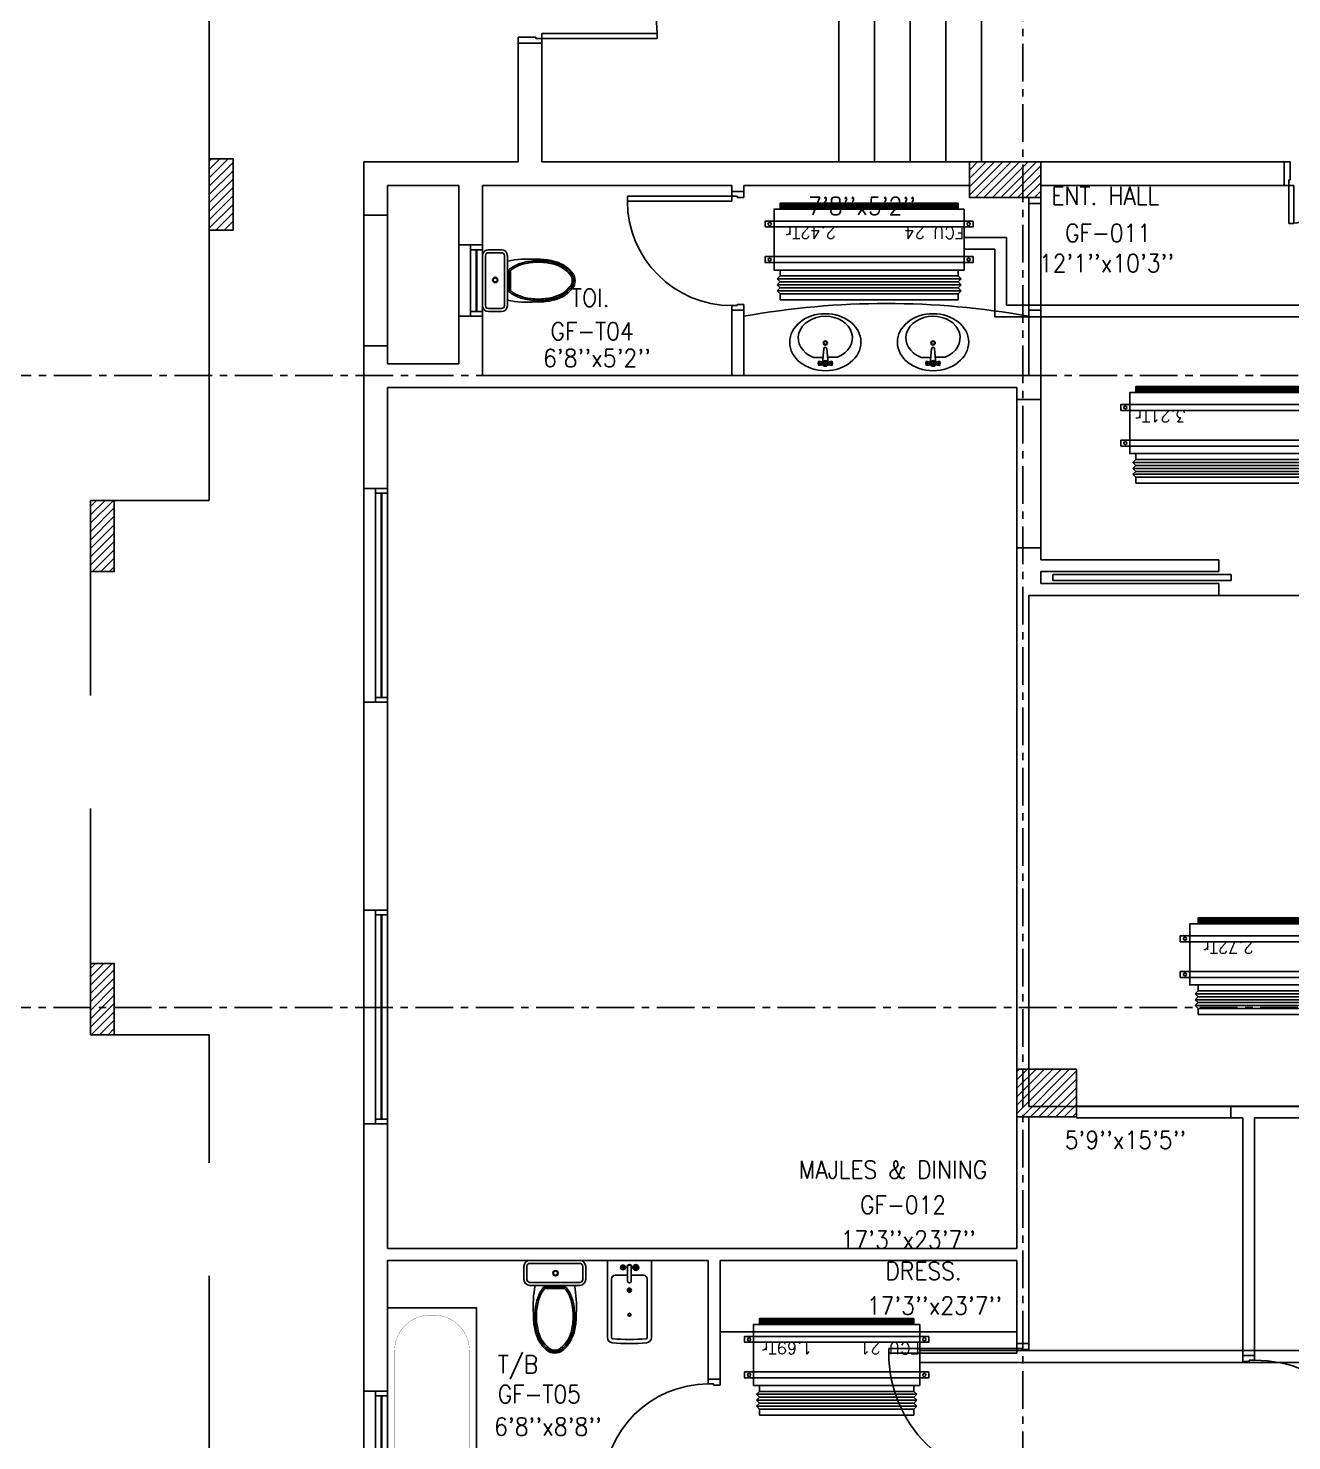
# Model space of a CAD drawing. Header units: millimetres. Extents: x -1288794 to 2153086, y -2701644 to -1428868.
# Drawn here: x 1503318 to 1513955, y -1504337 to -1492444 of the extents above; entities that cross this region are included whole.
import ezdxf

# ---------------------------------------------------------------- set-up
doc = ezdxf.new("R2010")
doc.units = ezdxf.units.MM
doc.header["$LTSCALE"] = 100
doc.linetypes.add('CENTER', pattern=[50.8, 31.75, -6.35, 6.35, -6.35])
doc.linetypes.add('DASHED2', pattern=[9.525, 6.35, -3.175])
for name, color, linetype in [('A-ANNO-TEXT', 8, 'Continuous'), ('A-DOOR', 4, 'Continuous'), ('A-FLOR-OVHD', 4, 'DASHED2'), ('A-FLOR-PFIX', 8, 'Continuous'), ('A-FLOR-SPCL', 8, 'Continuous'), ('A-GLAZ', 5, 'Continuous'), ('A-GRID', 253, 'CENTER'), ('A-WALL-FULL', 8, 'Continuous'), ('AC-CHR', 60, 'Continuous'), ('AC-CHS', 30, 'Continuous'), ('AC-SAD TEXT', 3, 'Continuous'), ('FCU-AC', 160, 'Continuous'), ('S-COL- HACT.', 9, 'Continuous'), ('S-COL.', 8, 'Continuous')]:
    doc.layers.add(name, color=color, linetype=linetype)
doc.styles.add('ROMAND', font='romand')
doc.styles.add('ROMANS', font='romans.shx', dxfattribs={"width": 0.8})
pattern_1 = [(45, (2628196.87, -1109556.65), (-35.355339, 35.355339), [])]
pattern_2 = [(45, (1748736.873, -1509993.415), (-35.355339, 35.355339), [])]

# ---------------------------------------------------------------- blocks, each defined once
blk = doc.blocks.new('D-200-DOUBLE')
for p, q in [((40, 200), (40, 1170)), ((40, 1170), (80, 1170)), ((80, 200), (80, 1170)), ((1920, 200), (1920, 1170)), ((1920, 1170), (1960, 1170)), ((1960, 200), (1960, 1170)), ((80, 200), (0, 200)), ((0, 200), (0, 0)), ((40, 200), (40, 148)), ((40, 148), (50, 148)), ((50, 148), (50, 0)), ((1920, 200), (1960, 200)), ((1950, 148), (1950, 0)), ((1960, 148), (1950, 148)), ((2000, 200), (1960, 200)), ((1960, 200), (1960, 148)), ((2000, 200), (2000, 0)), ((50, 0), (0, 0)), ((2000, 0), (1950, 0))]:
    blk.add_line(p, q)
at = {"linetype": 'Continuous'}
for centre, start, end in [((73, 242), 357.4314, 89.5378), ((1927, 242), 90.4622, 182.5686)]:
    blk.add_arc(centre, 928, start, end, dxfattribs=at)
blk = doc.blocks.new('BIDET-1')
for p, q in [((175, 0), (-175, 0)), ((-185, -10), (-185, -649)), ((-39, -59), (-69, -59)), ((-54, -44), (-54, -74)), ((-15, -54), (-15, -174)), ((15, -54), (15, -174)), ((39, -59), (69, -59)), ((54, -44), (54, -74)), ((185, -10), (185, -649)), ((-150, -155), (-150, -649)), ((-15, -125), (-120, -125)), ((0, -238), (0, -262)), ((120, -125), (15, -125)), ((150, -155), (150, -649)), ((12, -250), (-12, -250)), ((-9, -259), (9, -241)), ((-9, -241), (9, -259))]:
    blk.add_line(p, q)
for centre, radius in [((-54, -59), 25), ((-54, -59), 20), ((-54, -59), 15.2), ((-54, -59), 10.2), ((54, -59), 20), ((54, -59), 15.2), ((54, -59), 10.2), ((0, -250), 17.5), ((0, -250), 12.5), ((0, -457), 12.5), ((0, -457), 10)]:
    blk.add_circle(centre, radius)
for centre, radius, start, end in [((-175, -10), 10, 90, 180), ((175, -10), 10, 0, 90), ((0, -54), 20, 318.5904, 221.4096), ((0, -54), 15, 0, 180), ((-120, -155), 30, 90, 180), ((0, -174), 15, 180, 0), ((120, -155), 30, 0, 90), ((-140, -649), 45, 180, 265.2062), ((-140, -649), 10, 180, 265.2062), ((0, 1020), 1720, 265.2062, 274.7938), ((0, 1020), 1685, 265.2062, 274.7938), ((140, -649), 10, 274.7938, 0), ((140, -649), 45, 274.7938, 0)]:
    blk.add_arc(centre, radius, start, end)
blk = doc.blocks.new('D-120-R1')
for p, q in [((-80, 1180), (-40, 1180)), ((-80, 1180), (-80, 100)), ((-40, 1180), (-40, 55)), ((-1200, 100), (-1160, 100)), ((-1200, 100), (-1200, 0)), ((-1160, 100), (-1160, 55)), ((-1160, 55), (-1150, 55)), ((-1150, 55), (-1150, 0)), ((-80, 100), (0, 100)), ((-50, 55), (-40, 55)), ((-50, 55), (-50, 0)), ((-50, 0), (0, 0)), ((0, 100), (0, 0)), ((-1200, 0), (-1150, 0))]:
    blk.add_line(p, q)
at = {"linetype": 'Continuous'}
blk.add_arc((-80, 100), 1080, 90, 180, dxfattribs=at)
blk = doc.blocks.new('D-100-R1')
for p, q in [((-80, 980), (-80, 100)), ((-80, 980), (-40, 980)), ((-40, 980), (-40, 55)), ((-1000, 100), (-1000, 0)), ((-1000, 100), (-960, 100)), ((-960, 100), (-960, 55)), ((-960, 55), (-950, 55)), ((-950, 55), (-950, 0)), ((-80, 100), (0, 100)), ((-50, 55), (-50, 0)), ((-50, 55), (-40, 55)), ((-50, 0), (0, 0)), ((0, 100), (0, 0)), ((-1000, 0), (-950, 0))]:
    blk.add_line(p, q)
at = {"linetype": 'Continuous'}
blk.add_arc((-80, 100), 880, 90, 180, dxfattribs=at)
blk = doc.blocks.new('WC-1')
for p, q in [((-210, 0), (210, 0)), ((-260, -160), (-260, -50)), ((-235, -160), (-235, -50)), ((-210, -25), (210, -25)), ((235, -50), (235, -160)), ((260, -50), (260, -160)), ((210, -185), (-210, -185)), ((210, -210), (-210, -210)), ((91, -223), (-91, -223)), ((86, -235), (-86, -235))]:
    blk.add_line(p, q)
for radius in [22.1, 17.1]:
    blk.add_circle((-6, -107), radius)
for centre, radius, start, end in [((-210, -50), 50, 90, 180), ((-210, -50), 25, 90, 180), ((210, -50), 50, 360, 90), ((210, -50), 25, 360, 90), ((-210, -160), 50, 180, 270), ((-210, -160), 25, 180, 270), ((722, -383), 904, 168.9529, 184.0632), ((69, -365), 214, 138.4152, 149.8586), ((69, -365), 201, 139.9943, 149.8586), ((-69, -365), 201, 30.1414, 40.0057), ((-69, -365), 214, 30.1414, 41.5848), ((210, -160), 25, 270, 360), ((210, -160), 50, 270, 360), ((352, -470), 520, 166.4766, 180), ((352, -470), 507, 166.4766, 180), ((178, -428), 341, 149.8586, 166.4766), ((178, -428), 328, 149.8586, 166.4766), ((-178, -428), 328, 13.5234, 30.1414), ((-178, -428), 341, 13.5234, 30.1414), ((-352, -470), 507, 360, 13.5234), ((-352, -470), 520, 360, 13.5234), ((352, -470), 532, 177.5541, 180), ((352, -470), 532, 180, 193.5234), ((352, -470), 520, 180, 193.5234), ((352, -470), 507, 180, 193.5234), ((-352, -470), 507, 346.4766, 360), ((-352, -470), 520, 346.4766, 360), ((-352, -470), 532, 346.4766, 360), ((-352, -470), 532, 360, 2.4459), ((178, -512), 353, 193.5234, 210.1414), ((178, -512), 341, 193.5234, 210.1414), ((178, -512), 328, 193.5234, 210.1414), ((-178, -512), 328, 329.8586, 346.4766), ((-178, -512), 341, 329.8586, 346.4766), ((-178, -512), 353, 329.8586, 346.4766), ((69, -575), 226, 210.1414, 234.4972), ((69, -575), 214, 210.1414, 234.4972), ((69, -575), 201, 210.1414, 234.4972), ((-69, -575), 201, 305.5028, 329.8586), ((-69, -575), 214, 305.5028, 329.8586), ((-69, -575), 226, 305.5028, 329.8586), ((0, -672), 108, 234.4972, 270), ((0, -672), 95.9, 234.4972, 270), ((0, -672), 83.4, 234.4972, 270), ((0, -672), 83.4, 270, 305.5028), ((0, -672), 95.9, 270, 305.5028), ((0, -672), 108, 270, 305.5028)]:
    blk.add_arc(centre, radius, start, end)
at = {"linetype": 'Continuous', "ltscale": 50}
blk.add_arc((-722, -383), 904, 355.9368, 11.0471, dxfattribs=at)
blk = doc.blocks.new('BT-2')
blk.add_lwpolyline([(0, 750), (1700, 750), (1700, 0), (0, 0)], close=True)
at = {"const_width": 2}
blk.add_lwpolyline([(60, 690), (1340, 690, -0.414214), (1640, 390), (1640, 360, -0.414214), (1340, 60), (60, 60)], format="xyb", close=True, dxfattribs=at)
blk.add_circle((125, 375), 31.9)
blk = doc.blocks.new('W-60')
for p, q in [((600, 100), (0, 100)), ((600, 0), (0, 0)), ((40, 0), (40, 100)), ((560, 100), (560, 0))]:
    blk.add_line(p, q)
at = {"linetype": 'Continuous'}
for p, q in [((560, 53), (40, 53)), ((560, 47), (40, 47))]:
    blk.add_line(p, q, dxfattribs=at)
blk = doc.blocks.new('W-180')
for p, q in [((1800, 100), (0, 100)), ((1800, 0), (0, 0)), ((40, 0), (40, 100)), ((1760, 100), (1760, 0))]:
    blk.add_line(p, q)
at = {"linetype": 'Continuous'}
for p, q in [((1760, 53), (40, 53)), ((1760, 47), (40, 47))]:
    blk.add_line(p, q, dxfattribs=at)
blk = doc.blocks.new('D-130-R')
for p, q in [((1220, 200), (1220, 1100)), ((1220, 1100), (1260, 1100)), ((1260, 200), (1260, 1100)), ((80, 520), (40, 520)), ((40, 200), (40, 520)), ((80, 200), (80, 520)), ((0, 0), (0, 200)), ((80, 200), (0, 200)), ((40, 150), (40, 200)), ((50, 150), (40, 150)), ((50, 0), (50, 150)), ((1300, 200), (1220, 200)), ((1260, 150), (1250, 150)), ((1250, 0), (1250, 150)), ((1260, 150), (1260, 200)), ((1300, 0), (1300, 200)), ((50, 0), (0, 0)), ((1300, 0), (1250, 0))]:
    blk.add_line(p, q)
for centre, radius, start, end in [((1260, 200), 900, 92.5473, 180), ((40, 200), 320, 0, 82.8192)]:
    blk.add_arc(centre, radius, start, end)
blk = doc.blocks.new('LAV-2')
for p, q in [((-21, 393), (-55, 399)), ((-21, 369), (-55, 363)), ((-24, 385), (-49, 381)), ((-24, 377), (-49, 381)), ((-25, 381), (-13, 258)), ((-19, 381), (17, 381)), ((-1, 363), (-1, 399)), ((23, 381), (11, 257)), ((53, 399), (20, 393)), ((53, 363), (20, 369)), ((47, 381), (23, 385)), ((47, 381), (23, 376)), ((-102, 330), (-23, 330)), ((21, 329), (101, 329))]:
    blk.add_line(p, q)
for centre, radius in [((-1, 381), 24), ((-1, 381), 18), ((-1, 209), 18), ((-1, 209), 13.2)]:
    blk.add_circle(centre, radius)
blk.add_arc((-1, 257), 12, 179.8053, 359.8053)
for centre, major_axis, ratio in [((-1, 202), (-300, 1), 0.8), ((53, 381), (0.1, 18), 0.333333)]:
    blk.add_ellipse(centre, major_axis=major_axis, ratio=ratio)
at = {"extrusion": (0, 0, -1)}
blk.add_ellipse((-55, 381), major_axis=(0.1, 18), ratio=0.333333, dxfattribs=at)
blk.add_ellipse((-1, 166), major_axis=(-228, 1), ratio=0.8, start_param=5.174, end_param=10.533963)
for points, knots in [([(-55, 365), (-55, 366), (-55, 366), (-55, 366), (-55, 366), (-56, 367), (-56, 368), (-57, 370), (-57, 371), (-58, 374), (-58, 375), (-58, 379), (-58, 381), (-58, 386), (-58, 388), (-57, 392), (-57, 393), (-56, 394), (-56, 395), (-55, 396), (-55, 396), (-55, 396), (-55, 397), (-55, 397)], [3.378318, 3.378318, 3.378318, 3.378318, 3.519844, 3.519844, 3.66137, 3.66137, 3.925951, 3.925951, 4.190531, 4.190531, 4.455112, 4.455112, 4.86737, 4.86737, 5.279628, 5.279628, 5.565785, 5.565785, 5.785568, 5.785568, 5.957, 5.957, 6.04646, 6.04646, 6.04646, 6.04646]), ([(-55, 397), (-55, 397), (-54, 396), (-54, 396), (-54, 396), (-53, 395), (-53, 394), (-52, 392), (-52, 391), (-52, 388), (-51, 387), (-51, 383), (-51, 381), (-51, 376), (-52, 374), (-52, 370), (-53, 369), (-53, 368), (-54, 367), (-54, 366), (-54, 366), (-55, 366), (-55, 365), (-55, 365)], [0.236726, 0.236726, 0.236726, 0.236726, 0.378252, 0.378252, 0.519778, 0.519778, 0.784358, 0.784358, 1.048939, 1.048939, 1.313519, 1.313519, 1.725777, 1.725777, 2.138035, 2.138035, 2.424192, 2.424192, 2.643976, 2.643976, 2.815407, 2.815407, 2.904867, 2.904867, 2.904867, 2.904867]), ([(53, 396), (53, 396), (53, 396), (53, 396), (53, 395), (52, 394), (52, 394), (51, 392), (51, 390), (50, 388), (50, 386), (50, 383), (50, 380), (50, 376), (50, 373), (51, 370), (51, 369), (52, 367), (52, 367), (53, 366), (53, 365), (53, 365), (53, 365), (53, 365)], [0.236726, 0.236726, 0.236726, 0.236726, 0.378252, 0.378252, 0.519778, 0.519778, 0.784358, 0.784358, 1.048939, 1.048939, 1.313519, 1.313519, 1.725777, 1.725777, 2.138035, 2.138035, 2.424192, 2.424192, 2.643976, 2.643976, 2.815407, 2.815407, 2.904867, 2.904867, 2.904867, 2.904867]), ([(53, 365), (53, 365), (53, 365), (54, 366), (54, 366), (55, 367), (55, 368), (56, 370), (56, 371), (56, 373), (57, 375), (57, 379), (57, 381), (57, 386), (56, 388), (56, 391), (55, 392), (55, 394), (54, 395), (54, 396), (54, 396), (54, 396), (53, 396), (53, 396)], [3.378318, 3.378318, 3.378318, 3.378318, 3.519844, 3.519844, 3.66137, 3.66137, 3.925951, 3.925951, 4.190531, 4.190531, 4.455112, 4.455112, 4.86737, 4.86737, 5.279628, 5.279628, 5.565785, 5.565785, 5.785568, 5.785568, 5.957, 5.957, 6.04646, 6.04646, 6.04646, 6.04646])]:
    blk.add_open_spline(points, degree=3, knots=knots)
blk = doc.blocks.new('fcu 3.5 tr')
at = {"layer": 'FCU-AC'}
h = blk.add_hatch(dxfattribs=at)
h.set_pattern_fill('NET', color=3)
h.paths.add_polyline_path([(100970, -1580238), (99070, -1580238), (99070, -1580288), (100970, -1580288)])
at = {"layer": 'FCU-AC', "color": 1}
for p, q in [((100970, -1579475), (99070, -1579475)), ((99070, -1579475), (99070, -1579525)), ((100970, -1579525), (100970, -1579475)), ((99070, -1579525), (100970, -1579525)), ((100970, -1579675), (99070, -1579675)), ((99070, -1579675), (99070, -1579725)), ((99070, -1579725), (100970, -1579725)), ((100970, -1579725), (100970, -1579675))]:
    blk.add_line(p, q, dxfattribs=at)
at = {"layer": 'FCU-AC'}
for p, q in [((99045, -1579550), (99070, -1579525)), ((100995, -1579550), (99045, -1579550)), ((99045, -1579550), (99070, -1579575)), ((99045, -1579600), (99070, -1579575)), ((100995, -1579600), (99045, -1579600)), ((99045, -1579600), (99070, -1579625)), ((100970, -1579525), (99070, -1579525)), ((100970, -1579575), (99070, -1579575)), ((100970, -1579575), (99070, -1579575)), ((100995, -1579550), (100970, -1579525)), ((100995, -1579550), (100970, -1579575)), ((100995, -1579600), (100970, -1579575)), ((100995, -1579600), (100970, -1579625)), ((99045, -1579650), (99070, -1579625)), ((100995, -1579650), (99045, -1579650)), ((99045, -1579650), (99070, -1579675)), ((100970, -1579625), (99070, -1579625)), ((100970, -1579625), (99070, -1579625)), ((100995, -1579650), (100970, -1579625)), ((100995, -1579650), (100970, -1579675))]:
    blk.add_line(p, q, dxfattribs=at)
blk.add_lwpolyline([(99020, -1580238), (101020, -1580238), (101020, -1579725), (99020, -1579725)], close=True, dxfattribs=at)
at = {"layer": 'FCU-AC', "color": 6}
for points in [[(98945, -1579838), (101095, -1579838), (101095, -1579788), (98945, -1579788)], [(98945, -1580138), (101095, -1580138), (101095, -1580088), (98945, -1580088)]]:
    blk.add_lwpolyline(points, close=True, dxfattribs=at)
at = {"layer": 'FCU-AC', "color": 3}
blk.add_lwpolyline([(99070, -1580288), (100970, -1580288), (100970, -1580238), (99070, -1580238)], close=True, dxfattribs=at)
at = {"layer": 'FCU-AC', "color": 6}
for centre in [(98982, -1579813), (101057, -1579813), (98982, -1580113), (101057, -1580113)]:
    blk.add_circle(centre, 12.5, dxfattribs=at)
blk = doc.blocks.new('fcu 2 tr')
h = blk.add_hatch()
h.set_pattern_fill('NET', color=3)
h.paths.add_polyline_path([(80954, -1588493), (79654, -1588493), (79654, -1588543), (80954, -1588543)])
at = {"layer": 'FCU-AC'}
for p, q in [((79654, -1587780), (79629, -1587805)), ((80979, -1587805), (79629, -1587805)), ((79654, -1587830), (79629, -1587805)), ((80954, -1587780), (79654, -1587780)), ((80954, -1587780), (80979, -1587805)), ((80954, -1587830), (80979, -1587805)), ((79654, -1587830), (79629, -1587855)), ((80979, -1587855), (79629, -1587855)), ((79654, -1587880), (79629, -1587855)), ((79654, -1587880), (79629, -1587905)), ((80979, -1587905), (79629, -1587905)), ((79654, -1587930), (79629, -1587905)), ((80954, -1587830), (79654, -1587830)), ((80954, -1587830), (79654, -1587830)), ((80954, -1587880), (79654, -1587880)), ((80954, -1587880), (79654, -1587880)), ((80954, -1587830), (80979, -1587855)), ((80954, -1587880), (80979, -1587855)), ((80954, -1587880), (80979, -1587905)), ((80954, -1587930), (80979, -1587905))]:
    blk.add_line(p, q, dxfattribs=at)
at = {"layer": 'FCU-AC', "color": 1}
for p, q in [((80954, -1587730), (79654, -1587730)), ((79654, -1587730), (79654, -1587780)), ((79654, -1587780), (80954, -1587780)), ((80954, -1587780), (80954, -1587730)), ((80954, -1587930), (79654, -1587930)), ((79654, -1587930), (79654, -1587980)), ((80954, -1587980), (80954, -1587930)), ((79654, -1587980), (80954, -1587980))]:
    blk.add_line(p, q, dxfattribs=at)
at = {"layer": 'FCU-AC', "color": 6}
for points in [[(79529, -1588093), (81079, -1588093), (81079, -1588043), (79529, -1588043)], [(79529, -1588393), (81079, -1588393), (81079, -1588343), (79529, -1588343)]]:
    blk.add_lwpolyline(points, close=True, dxfattribs=at)
at = {"layer": 'FCU-AC'}
blk.add_lwpolyline([(79604, -1588493), (81004, -1588493), (81004, -1587980), (79604, -1587980)], close=True, dxfattribs=at)
at = {"layer": 'FCU-AC', "color": 3}
blk.add_lwpolyline([(79654, -1588543), (80954, -1588543), (80954, -1588493), (79654, -1588493)], close=True, dxfattribs=at)
at = {"layer": 'FCU-AC', "color": 6}
for centre in [(79566, -1588068), (81041, -1588068), (79566, -1588368), (81041, -1588368)]:
    blk.add_circle(centre, 12.5, dxfattribs=at)
blk = doc.blocks.new('fcu 3 tr')
h = blk.add_hatch()
h.set_pattern_fill('NET', color=3)
h.paths.add_polyline_path([(86304, -1585367), (84654, -1585367), (84654, -1585417), (86304, -1585417)])
at = {"layer": 'FCU-AC', "color": 1}
for p, q in [((86304, -1584604), (84654, -1584604)), ((84654, -1584604), (84654, -1584654)), ((86304, -1584654), (86304, -1584604)), ((84654, -1584654), (86304, -1584654)), ((86304, -1584804), (84654, -1584804)), ((84654, -1584804), (84654, -1584854)), ((86304, -1584854), (86304, -1584804)), ((84654, -1584854), (86304, -1584854))]:
    blk.add_line(p, q, dxfattribs=at)
at = {"layer": 'FCU-AC'}
for p, q in [((84654, -1584654), (84629, -1584679)), ((86329, -1584679), (84629, -1584679)), ((84654, -1584704), (84629, -1584679)), ((84654, -1584704), (84629, -1584729)), ((86329, -1584729), (84629, -1584729)), ((84654, -1584754), (84629, -1584729)), ((86304, -1584654), (84654, -1584654)), ((86304, -1584704), (84654, -1584704)), ((86304, -1584704), (84654, -1584704)), ((86304, -1584654), (86329, -1584679)), ((86304, -1584704), (86329, -1584679)), ((86304, -1584704), (86329, -1584729)), ((86304, -1584754), (86329, -1584729)), ((84654, -1584754), (84629, -1584779)), ((86329, -1584779), (84629, -1584779)), ((84654, -1584804), (84629, -1584779)), ((86304, -1584754), (84654, -1584754)), ((86304, -1584754), (84654, -1584754)), ((86304, -1584754), (86329, -1584779)), ((86304, -1584804), (86329, -1584779))]:
    blk.add_line(p, q, dxfattribs=at)
at = {"layer": 'FCU-AC', "color": 6}
for points in [[(84504, -1584967), (86454, -1584967), (86454, -1584917), (84504, -1584917)], [(84504, -1585267), (86454, -1585267), (86454, -1585217), (84504, -1585217)]]:
    blk.add_lwpolyline(points, close=True, dxfattribs=at)
at = {"layer": 'FCU-AC'}
blk.add_lwpolyline([(84584, -1585367), (86374, -1585367), (86374, -1584854), (84584, -1584854)], close=True, dxfattribs=at)
at = {"layer": 'FCU-AC', "color": 3}
blk.add_lwpolyline([(84654, -1585417), (86304, -1585417), (86304, -1585367), (84654, -1585367)], close=True, dxfattribs=at)
at = {"layer": 'FCU-AC', "color": 6}
for centre in [(84544, -1584942), (86414, -1584942), (84544, -1585242), (86414, -1585242)]:
    blk.add_circle(centre, 12.5, dxfattribs=at)
blk = doc.blocks.new('fcu 2.5 tr')
h = blk.add_hatch()
h.set_pattern_fill('NET', color=3)
h.paths.add_polyline_path([(83172, -1587743), (81672, -1587743), (81672, -1587793), (83172, -1587793)])
at = {"layer": 'FCU-AC', "color": 1}
for p, q in [((83172, -1586980), (81672, -1586980)), ((81672, -1586980), (81672, -1587030)), ((83172, -1587030), (83172, -1586980)), ((81672, -1587030), (83172, -1587030)), ((83172, -1587180), (81672, -1587180)), ((81672, -1587180), (81672, -1587230)), ((81672, -1587230), (83172, -1587230)), ((83172, -1587230), (83172, -1587180))]:
    blk.add_line(p, q, dxfattribs=at)
at = {"layer": 'FCU-AC'}
for p, q in [((81672, -1587030), (81647, -1587055)), ((83197, -1587055), (81647, -1587055)), ((81672, -1587080), (81647, -1587055)), ((81672, -1587080), (81647, -1587105)), ((83197, -1587105), (81647, -1587105)), ((81672, -1587130), (81647, -1587105)), ((83172, -1587030), (81672, -1587030)), ((83172, -1587080), (81672, -1587080)), ((83172, -1587080), (81672, -1587080)), ((83197, -1587055), (83172, -1587030)), ((83197, -1587055), (83172, -1587080)), ((83197, -1587105), (83172, -1587080)), ((83197, -1587105), (83172, -1587130)), ((81672, -1587130), (81647, -1587155)), ((83197, -1587155), (81647, -1587155)), ((81672, -1587180), (81647, -1587155)), ((83172, -1587130), (81672, -1587130)), ((83172, -1587130), (81672, -1587130)), ((83197, -1587155), (83172, -1587130)), ((83197, -1587155), (83172, -1587180))]:
    blk.add_line(p, q, dxfattribs=at)
blk.add_lwpolyline([(81622, -1587743), (83222, -1587743), (83222, -1587230), (81622, -1587230)], close=True, dxfattribs=at)
at = {"layer": 'FCU-AC', "color": 6}
for points in [[(81547, -1587343), (83297, -1587343), (83297, -1587293), (81547, -1587293)], [(81547, -1587643), (83297, -1587643), (83297, -1587593), (81547, -1587593)]]:
    blk.add_lwpolyline(points, close=True, dxfattribs=at)
at = {"layer": 'FCU-AC', "color": 3}
blk.add_lwpolyline([(81672, -1587793), (83172, -1587793), (83172, -1587743), (81672, -1587743)], close=True, dxfattribs=at)
at = {"layer": 'FCU-AC', "color": 6}
for centre in [(81584, -1587318), (83259, -1587318), (81584, -1587618), (83259, -1587618)]:
    blk.add_circle(centre, 12.5, dxfattribs=at)

msp = doc.modelspace()

# ---------------------------------------------------------------- hatches: boundary and pattern name
at = {"layer": 'S-COL- HACT.', "linetype": 'Continuous', "ltscale": 3}
h = msp.add_hatch(dxfattribs=at)
h.set_pattern_fill('ANSI31', color=256, scale=400, style=0)
h.set_pattern_definition(pattern_1)
h.paths.add_polyline_path([(1504841.7, -1493543.6), (1504841.7, -1494143.6), (1505041.7, -1494143.6), (1505041.7, -1493543.6)])
h = msp.add_hatch(dxfattribs=at)
h.set_pattern_fill('ANSI31', color=256, scale=400, style=0)
h.set_pattern_definition(pattern_2)
h.paths.add_polyline_path([(1511841.7, -1493568.6), (1511241.7, -1493568.6), (1511241.7, -1493868.6), (1511841.7, -1493868.6)])
h = msp.add_hatch(dxfattribs=at)
h.set_pattern_fill('ANSI31', color=256, scale=400, style=0)
h.set_pattern_definition(pattern_1)
h.paths.add_polyline_path([(1503841.7, -1496418.6), (1503841.7, -1497018.6), (1504041.7, -1497018.6), (1504041.7, -1496418.6)])
h = msp.add_hatch(dxfattribs=at)
h.set_pattern_fill('ANSI31', color=256, scale=400, style=0)
h.set_pattern_definition(pattern_1)
h.paths.add_polyline_path([(1503841.7, -1500918.6), (1503841.7, -1500318.6), (1504041.7, -1500318.6), (1504041.7, -1500918.6)])
h = msp.add_hatch(dxfattribs=at)
h.set_pattern_fill('ANSI31', color=256, scale=400, style=0)
h.set_pattern_definition(pattern_2)
h.paths.add_polyline_path([(1512141.7, -1501208.6), (1511641.7, -1501208.6), (1511641.7, -1501608.6), (1512141.7, -1501608.6)])

# ---------------------------------------------------------------- linework, layer by layer
at = {"layer": 'A-DOOR', "ltscale": 3}
msp.add_lwpolyline([(1511944.6, -1497043.6), (1511944.6, -1497093.6), (1513444.6, -1497093.6), (1513444.6, -1497043.6), (1511944.6, -1497043.6)], dxfattribs=at)
at = {"layer": 'A-FLOR-OVHD', "linetype": 'Continuous', "ltscale": 3}
for p, q in [((1504841.7, -1486718.6), (1504841.7, -1496418.6)), ((1504841.7, -1486718.6), (1504841.7, -1496418.6)), ((1511741.7, -1494818.6), (1511741.7, -1493918.6)), ((1511841.7, -1493918.6), (1511841.7, -1494818.6)), ((1511641.7, -1495568.6), (1511641.7, -1496818.6)), ((1511841.7, -1496818.6), (1511841.7, -1495568.6)), ((1503841.7, -1496418.6), (1504841.7, -1496418.6)), ((1503841.7, -1496418.6), (1504841.7, -1496418.6)), ((1512141.7, -1501518.6), (1513441.7, -1501518.6)), ((1513441.7, -1501618.6), (1512141.7, -1501618.6))]:
    msp.add_line(p, q, dxfattribs=at)
at = {"layer": 'A-FLOR-OVHD', "ltscale": 3}
msp.add_lwpolyline([(1531841.7, -1509268.6), (1531841.7, -1510568.6), (1519041.7, -1510568.6), (1519041.7, -1509268.6), (1517741.7, -1509268.6), (1517741.7, -1510568.6), (1513441.7, -1510568.6), (1513441.7, -1510168.6), (1511841.7, -1510168.6), (1511841.7, -1510568.6), (1504841.7, -1510568.6), (1504841.7, -1500918.6), (1503841.7, -1500918.6), (1503841.7, -1496418.6)], dxfattribs=at)
msp.add_lwpolyline([(1531841.7, -1509268.6), (1531841.7, -1510568.6), (1519041.7, -1510568.6), (1519041.7, -1509268.6), (1517741.7, -1509268.6), (1517741.7, -1510568.6), (1513441.7, -1510568.6), (1513441.7, -1510168.6), (1511841.7, -1510168.6), (1511841.7, -1510568.6), (1504841.7, -1510568.6), (1504841.7, -1500918.6), (1503841.7, -1500918.6), (1503841.7, -1496418.6)], dxfattribs=at)
at = {"layer": 'A-FLOR-SPCL', "ltscale": 3}
for p, q in [((1510141.7, -1493568.6), (1510141.7, -1491568.6)), ((1510441.7, -1493568.6), (1510441.7, -1491568.6)), ((1510741.7, -1493568.6), (1510741.7, -1491568.6)), ((1511041.7, -1493568.6), (1511041.7, -1491568.6)), ((1511341.7, -1493568.6), (1511341.7, -1491568.6)), ((1509141.7, -1503418.6), (1511641.7, -1503418.6))]:
    msp.add_line(p, q, dxfattribs=at)
msp.add_lwpolyline([(1515441.7, -1497218.6), (1511741.7, -1497218.6), (1511741.7, -1501521.3), (1515441.7, -1501521.3)], close=True, dxfattribs=at)
msp.add_arc((1510541.7, -1501493), 6732.1, 79.7322, 100.2678, dxfattribs=at)
at = {"layer": 'A-GLAZ', "ltscale": 3}
for p, q in [((1506141.7, -1494018.6), (1506141.7, -1495118.6)), ((1506341.7, -1494018.6), (1506341.7, -1495118.6)), ((1506941.7, -1494868.6), (1506941.7, -1494268.6)), ((1506141.7, -1498118.6), (1506141.7, -1496318.6)), ((1506141.7, -1501668.6), (1506141.7, -1499868.6)), ((1506141.7, -1504518.6), (1506141.7, -1503918.6))]:
    msp.add_line(p, q, dxfattribs=at)
at = {"layer": 'A-GRID', "ltscale": 0.1}
for p, q in [((1511691.7, -1465142.6), (1511691.7, -1513277)), ((1494388.3, -1495368.6), (1537927.9, -1495368.6)), ((1494385.9, -1500687.6), (1537925.5, -1500687.6))]:
    msp.add_line(p, q, dxfattribs=at)
at = {"layer": 'A-WALL-FULL', "ltscale": 3}
for p, q in [((1507441.7, -1493568.6), (1507441.7, -1492568.6)), ((1507441.7, -1492568.6), (1507641.7, -1492568.6)), ((1507441.7, -1493568.6), (1507441.7, -1492568.6)), ((1507441.7, -1492568.6), (1507641.7, -1492568.6)), ((1507641.7, -1493568.6), (1507641.7, -1492568.6)), ((1507641.7, -1493568.6), (1507641.7, -1492568.6)), ((1504841.7, -1494143.6, 0), (1504841.7, -1493543.6, 0)), ((1504841.7, -1493543.6, 0), (1505041.7, -1493543.6, 0)), ((1505041.7, -1493543.6, 0), (1505041.7, -1494143.6, 0)), ((1506141.7, -1496318.6), (1506141.7, -1493568.6)), ((1506141.7, -1493568.6), (1507441.7, -1493568.6)), ((1506141.7, -1494018.6), (1506141.7, -1493568.6)), ((1507641.7, -1493568.6), (1511241.7, -1493568.6)), ((1511841.7, -1493568.6), (1513891.7, -1493568.6)), ((1513891.7, -1493768.6), (1513891.7, -1493568.6)), ((1506341.7, -1493768.6), (1506341.7, -1494018.6)), ((1506941.7, -1493768.6), (1506341.7, -1493768.6)), ((1506941.7, -1494268.6), (1506941.7, -1493768.6)), ((1509241.7, -1493768.6), (1507141.7, -1493768.6)), ((1507141.7, -1494268.6), (1507141.7, -1493768.6)), ((1509241.7, -1493818.6), (1509241.7, -1493768.6)), ((1509341.7, -1493818.6), (1509241.7, -1493818.6)), ((1509341.7, -1493818.6), (1509341.7, -1493768.6)), ((1509341.7, -1493768.6), (1511241.7, -1493768.6)), ((1511841.7, -1493768.6), (1513891.7, -1493768.6)), ((1511841.7, -1493918.6), (1511841.7, -1493768.6)), ((1511841.7, -1493918.6), (1511741.7, -1493918.6)), ((1506341.7, -1494018.6), (1506141.7, -1494018.6)), ((1505041.7, -1494143.6, 0), (1504841.7, -1494143.6, 0)), ((1507141.7, -1494268.6), (1506941.7, -1494268.6)), ((1509241.7, -1495368.6), (1509241.7, -1494818.6)), ((1509341.7, -1494818.6), (1509241.7, -1494818.6)), ((1509341.7, -1495368.6), (1509341.7, -1494818.6)), ((1511841.7, -1494818.6), (1511741.7, -1494818.6)), ((1511741.7, -1495368.6), (1511741.7, -1494818.6)), ((1511841.7, -1495568.6), (1511841.7, -1494818.6)), ((1507141.7, -1494868.6), (1506941.7, -1494868.6)), ((1506941.7, -1495268.6), (1506941.7, -1494868.6)), ((1507141.7, -1495368.6), (1507141.7, -1494868.6)), ((1506341.7, -1495118.6), (1506141.7, -1495118.6)), ((1506341.7, -1495118.6), (1506341.7, -1495268.6)), ((1506941.7, -1495268.6), (1506341.7, -1495268.6)), ((1509241.7, -1495368.6), (1507141.7, -1495368.6)), ((1511341.7, -1495368.6), (1509341.7, -1495368.6)), ((1511741.7, -1495368.6), (1511441.7, -1495368.6)), ((1506341.7, -1496318.6), (1506341.7, -1495468.6)), ((1511641.7, -1495468.6), (1506341.7, -1495468.6)), ((1511641.7, -1495568.6), (1511641.7, -1495468.6)), ((1511841.7, -1495568.6), (1511641.7, -1495568.6)), ((1506141.7, -1496318.6), (1506341.7, -1496318.6)), ((1503841.7, -1497018.6, 0), (1503841.7, -1496418.6)), ((1503841.7, -1496418.6), (1504041.7, -1496418.6, 0)), ((1504041.7, -1496418.6, 0), (1504041.7, -1497018.6, 0)), ((1511641.7, -1502718.6), (1511641.7, -1496818.6)), ((1511641.7, -1496818.6), (1511841.7, -1496818.6)), ((1511841.7, -1496918.6), (1511841.7, -1496818.6)), ((1511841.7, -1496918.6), (1513341.7, -1496918.6)), ((1513341.7, -1496918.6), (1513341.7, -1497018.6)), ((1504041.7, -1497018.6, 0), (1503841.7, -1497018.6, 0)), ((1511841.7, -1497018.6), (1513341.7, -1497018.6)), ((1511841.7, -1497118.6), (1511841.7, -1497018.6)), ((1511841.7, -1497118.6), (1513341.7, -1497118.6)), ((1513341.7, -1497118.6), (1513341.7, -1497218.6)), ((1511741.7, -1501208.6), (1511741.7, -1497218.6)), ((1511741.7, -1497218.6), (1513341.7, -1497218.6)), ((1506141.7, -1499868.6), (1506141.7, -1498118.6)), ((1506141.7, -1498118.6), (1506341.7, -1498118.6)), ((1506341.7, -1499868.6), (1506341.7, -1498118.6)), ((1506141.7, -1499868.6), (1506341.7, -1499868.6)), ((1503841.7, -1500918.6), (1503841.7, -1500318.6, 0)), ((1503841.7, -1500318.6, 0), (1504041.7, -1500318.6)), ((1504041.7, -1500318.6), (1504041.7, -1500918.6)), ((1504041.7, -1500918.6), (1503841.7, -1500918.6)), ((1513441.7, -1501518.6), (1515441.7, -1501518.6)), ((1513441.7, -1501618.6), (1513441.7, -1501518.6)), ((1506141.7, -1502918.6), (1506141.7, -1501668.6)), ((1506141.7, -1501668.6), (1506341.7, -1501668.6)), ((1506341.7, -1502718.6), (1506341.7, -1501668.6)), ((1511741.7, -1503518.6), (1511741.7, -1501608.6)), ((1513441.7, -1501618.6), (1513391.7, -1501618.6)), ((1513541.7, -1501618.6), (1513541.7, -1503618.6)), ((1513641.7, -1501618.6), (1519041.7, -1501618.6)), ((1513641.7, -1501618.6), (1513641.7, -1503618.6)), ((1506341.7, -1502718.6), (1511641.7, -1502718.6)), ((1506341.7, -1502818.6), (1509041.7, -1502818.6)), ((1506341.7, -1503918.6), (1506341.7, -1502818.6)), ((1509041.7, -1503818.6), (1509041.7, -1502818.6)), ((1509141.7, -1503818.6), (1509141.7, -1502818.6)), ((1509141.7, -1502818.6), (1511641.7, -1502818.6)), ((1511641.7, -1503518.6), (1511641.7, -1502818.6)), ((1506141.7, -1502918.6), (1506141.7, -1502918.6)), ((1506141.7, -1503918.6), (1506141.7, -1502918.6)), ((1511641.7, -1503518.6), (1511741.7, -1503518.6)), ((1513541.7, -1503618.6), (1513641.7, -1503618.6)), ((1509041.7, -1503818.6), (1509141.7, -1503818.6)), ((1506341.7, -1503918.6), (1506141.7, -1503918.6))]:
    msp.add_line(p, q, dxfattribs=at)
at = {"layer": 'A-WALL-FULL', "linetype": 'Continuous', "ltscale": 3}
for p, q in [((1511741.7, -1493918.6), (1511741.7, -1493868.6)), ((1512141.7, -1501208.6), (1511741.7, -1501208.6)), ((1511741.7, -1501608.6), (1512141.7, -1501608.6)), ((1513441.7, -1501618.6), (1513541.7, -1501618.6))]:
    msp.add_line(p, q, dxfattribs=at)
for points in [[(1503841.7, -1496418.6), (1504041.7, -1496418.6), (1504041.7, -1497018.6), (1503841.7, -1497018.6)], [(1503841.7, -1500318.6), (1504041.7, -1500318.6), (1504041.7, -1500918.6), (1503841.7, -1500918.6)]]:
    msp.add_lwpolyline(points, close=True, dxfattribs=at)
at = {"layer": 'AC-CHR'}
for p, q in [((1511454.4, -1494304.3), (1511197.1, -1494304.3)), ((1511454.4, -1494873.9), (1511454.4, -1494304.3)), ((1515206.7, -1494873.9), (1511454.4, -1494873.9)), ((1510824, -1503678), (1515206.7, -1503678))]:
    msp.add_line(p, q, dxfattribs=at)
at = {"layer": 'AC-CHS'}
for p, q in [((1511197.1, -1494204.3), (1511554.4, -1494204.3)), ((1511554.4, -1494204.3), (1511554.4, -1494773.9)), ((1511554.4, -1494773.9), (1515306.7, -1494773.9)), ((1510824, -1503578), (1515306.7, -1503578))]:
    msp.add_line(p, q, dxfattribs=at)
at = {"layer": 'S-COL.', "linetype": 'Continuous', "ltscale": 3, "elevation": 0}
msp.add_lwpolyline([(1504841.7, -1493543.6), (1504841.7, -1494143.6), (1505041.7, -1494143.6), (1505041.7, -1493543.6)], close=True, dxfattribs=at)
msp.add_lwpolyline([(1504841.7, -1493543.6), (1504841.7, -1494143.6), (1505041.7, -1494143.6), (1505041.7, -1493543.6)], close=True, dxfattribs=at)
at = {"layer": 'S-COL.', "linetype": 'Continuous', "ltscale": 3}
for points in [[(1511241.7, -1493568.6), (1511841.7, -1493568.6), (1511841.7, -1493868.6), (1511241.7, -1493868.6)], [(1503841.7, -1496418.6), (1503841.7, -1497018.6), (1504041.7, -1497018.6), (1504041.7, -1496418.6)], [(1503841.7, -1496418.6), (1503841.7, -1497018.6), (1504041.7, -1497018.6), (1504041.7, -1496418.6)], [(1503841.7, -1496418.6), (1503841.7, -1497018.6), (1504041.7, -1497018.6), (1504041.7, -1496418.6)], [(1503841.7, -1500918.6), (1503841.7, -1500318.6), (1504041.7, -1500318.6), (1504041.7, -1500918.6)], [(1503841.7, -1500918.6), (1503841.7, -1500318.6), (1504041.7, -1500318.6), (1504041.7, -1500918.6)], [(1503841.7, -1500918.6), (1503841.7, -1500318.6), (1504041.7, -1500318.6), (1504041.7, -1500918.6)], [(1512141.7, -1501608.6), (1511641.7, -1501608.6), (1511641.7, -1501208.6), (1512141.7, -1501208.6)]]:
    msp.add_lwpolyline(points, close=True, dxfattribs=at)

# ---------------------------------------------------------------- block references
at = {"layer": 'A-DOOR', "ltscale": 3}
for name, p, rotation in [('D-200-DOUBLE', (1507441.7, -1490568.6), 270), ('D-100-R1', (1509341.7, -1493818.6), 90), ('D-120-R1', (1511741.7, -1503518.6), 90), ('D-120-R1', (1513541.7, -1504818.6), 270)]:
    msp.add_blockref(name, p, dxfattribs=dict(at, rotation=rotation))
at = {"layer": 'A-DOOR', "ltscale": 3, "xscale": -1}
for name, p, rotation in [('D-130-R', (1513891.7, -1493568.6), 180), ('D-100-R1', (1509141.7, -1504818.6), 90)]:
    msp.add_blockref(name, p, dxfattribs=dict(at, rotation=rotation))
at = {"layer": 'A-FLOR-PFIX', "ltscale": 3, "xscale": -1}
for name, p, rotation in [('WC-1', (1507141.7, -1494568.6), 90), ('LAV-2', (1510029, -1494884.9), 180), ('LAV-2', (1510935.9, -1494884.9), 180), ('BT-2', (1506341.7, -1504918.6), 270)]:
    msp.add_blockref(name, p, dxfattribs=dict(at, rotation=rotation))
for name, p in [('WC-1', (1507750.6, -1502818.6)), ('BIDET-1', (1508378.7, -1502818.6))]:
    msp.add_blockref(name, p, dxfattribs=at)
at = {"layer": 'A-GLAZ', "ltscale": 3, "xscale": -1, "rotation": 90}
for name, p in [('W-60', (1507141.7, -1494268.6)), ('W-180', (1506341.7, -1496318.6)), ('W-180', (1506341.7, -1499868.6)), ('W-60', (1506341.7, -1503918.6))]:
    msp.add_blockref(name, p, dxfattribs=at)
at = {"layer": 'FCU-AC', "color": 3, "rotation": 180}
for name, p in [('fcu 2.5 tr', (1592818.7, -3081709.6)), ('fcu 3.5 tr', (1613611.2, -3075749.4)), ('fcu 3 tr', (1599470.3, -3085351.9))]:
    msp.add_blockref(name, p, dxfattribs=at)
at = {"layer": 'FCU-AC', "rotation": 180}
msp.add_blockref('fcu 2 tr', (1590427.6, -3091850.7), dxfattribs=at)

# ---------------------------------------------------------------- texts
at = {"layer": 'A-ANNO-TEXT', "style": 'ROMANS', "width": 0.9}
for s, p in [("7'8''x5'2''", (1509883.6, -1494015.6)), ('ENT. HALL', (1511930.9, -1493929.9)), ('GF-011', (1512046.8, -1494242.2)), ("12'1''x10'3''", (1511826.3, -1494496.6)), ('TOI.', (1507886.8, -1494788.2)), ('GF-T04', (1507714.9, -1495070)), ("6'8''x5'2''", (1507651.9, -1495295.7)), ("5'9''x15'5''", (1512043.6, -1501878.8)), ('MAJLES & DINING', (1509805.6, -1502129.5)), ('GF-012', (1510321.2, -1502425.6)), ("17'3''x23'7''", (1510157.2, -1502718.6)), ('DRESS.', (1510534.4, -1502981.8)), ("17'3''x23'7''", (1510377.8, -1503274)), ('T/B', (1507270.4, -1503768.8)), ('GF-T05', (1507270.4, -1504019.3)), ("6'8''x8'8''", (1507239.8, -1504292.6))]:
    msp.add_text(s, height=150, dxfattribs=at).set_placement(p)
at = {"layer": 'AC-SAD TEXT', "style": 'ROMAND'}
for s, p in [('2.42Tr', (1510117.5, -1494116.5)), ('FCU 24', (1511197.1, -1494116.5)), ('3.21Tr', (1513063.4, -1495661.3)), ('2.72Tr', (1513634.1, -1500135.2)), ('1.69Tr', (1509918.7, -1503507.7)), ('FCU 21', (1510824, -1503507.7))]:
    msp.add_text(s, height=100, rotation=180, dxfattribs=at).set_placement(p)

doc.saveas('drawing.dxf')
